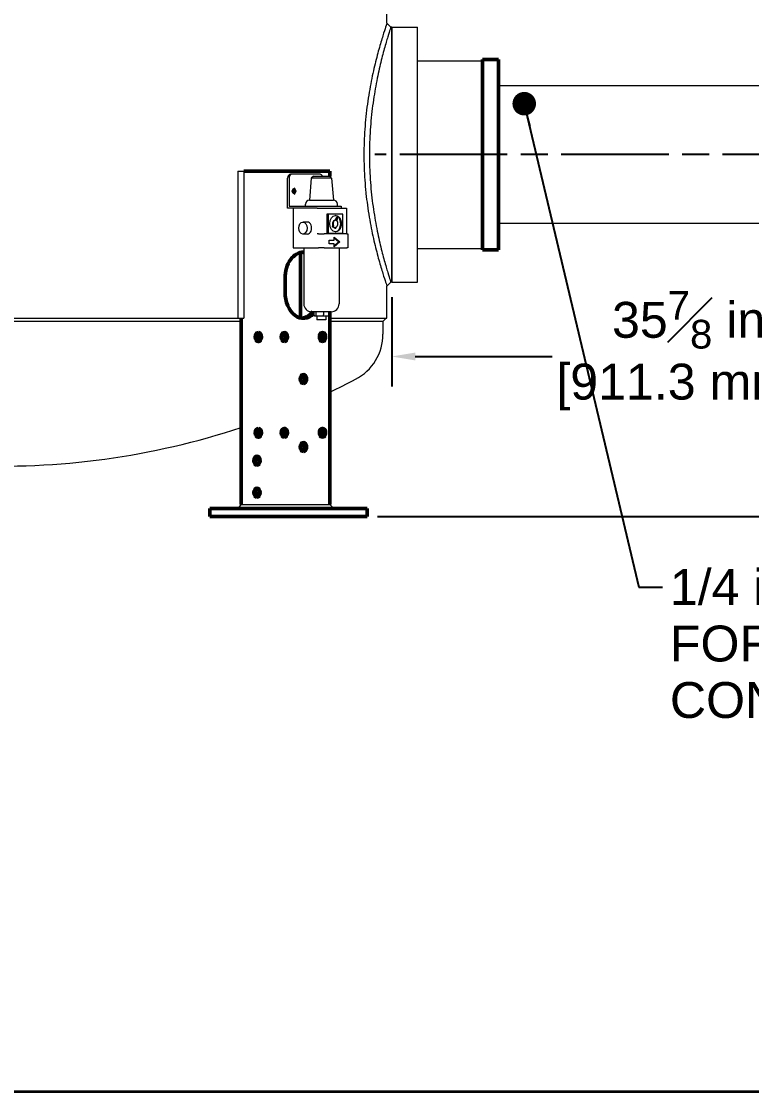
# Model space of a CAD drawing. Header units: inches. Extents: x 19 to 503, y 7 to 322.
# Drawn here: x 104.9 to 150.7, y 7.5 to 74.6 of the extents above; entities that cross this region are included whole.
import ezdxf

# ---------------------------------------------------------------- set-up
doc = ezdxf.new("R2010")
doc.units = ezdxf.units.IN
doc.header["$LTSCALE"] = 15
doc.header["$MEASUREMENT"] = 0
doc.linetypes.add('CHAIN', pattern=[0.7087, 0.4724, -0.0591, 0.1181, -0.0591])
doc.layers.get('0').update_dxf_attribs({"lineweight": 25})
for name, color, linetype, lineweight in [('Border', 7, 'Continuous', 35), ('Centerline (ANSI)', 7, 'Continuous', 25), ('Dimension (ANSI)', 7, 'Continuous', 25), ('Symbol (ANSI)', 7, 'Continuous', 25), ('Visible (ANSI)', 7, 'Continuous', 50)]:
    doc.layers.add(name, color=color, linetype=linetype, lineweight=lineweight)
doc.styles.add('MEMCOR Medium', font='arial.ttf')
doc.dimstyles.new('Default (ANSI)', dxfattribs={"dimscale": 15, "dimtxt": 0.15, "dimasz": 0.098425, "dimexe": 0.125, "dimexo": 0.0625, "dimgap": 0.031496, "dimtad": 0, "dimtih": 1, "dimtoh": 1, "dimdec": 4, "dimrnd": 1e-08, "dimzin": 3, "dimdsep": 46, "dimlunit": 5, "dimtxsty": 'MEMCOR Medium', "dimcen": 0.09, "dimdle": 0.393701, "dimclrd": 256, "dimclre": 256, "dimclrt": 256, "dimadec": 0, "dimazin": 1, "dimtfac": 0.8, "dimtofl": 0, "dimtmove": 0, "dimatfit": 3, "dimfxl": 1, "dimfrac": 1, "dimtolj": 1, "dimtzin": 4, "dimlwd": -1, "dimlwe": -1, "dimarcsym": 0})
doc.dimstyles.new('Default (ANSI)$7', dxfattribs={"dimscale": 15, "dimtxt": 0.15, "dimasz": 0.098425, "dimexe": 0.125, "dimexo": 0.0625, "dimgap": 0.031496, "dimtad": 0, "dimtih": 1, "dimtoh": 1, "dimdec": 4, "dimrnd": 1e-08, "dimzin": 3, "dimdsep": 46, "dimlunit": 5, "dimtxsty": 'MEMCOR Medium', "dimcen": 0.09, "dimdle": 0.393701, "dimclrd": 256, "dimclre": 256, "dimclrt": 256, "dimadec": 0, "dimazin": 1, "dimtfac": 0.8, "dimtofl": 0, "dimtmove": 0, "dimatfit": 3, "dimfxl": 1, "dimfrac": 1, "dimtolj": 1, "dimtzin": 4, "dimlwd": -1, "dimlwe": -1, "dimarcsym": 0})

# ---------------------------------------------------------------- blocks, each defined once
blk = doc.blocks.new('Borders 22x34_D')
at = {"layer": 'Border'}
for q in [(33.5, 0.5), (7.8115, 0.5)]:
    blk.add_line((1.25, 0.5), q, dxfattribs=at)
blk = doc.blocks.new('*D22')
at = {"layer": 'Defpoints', "color": 0, "transparency": 16777216}
for p in [(165.715, 66.244), (176.379, 66.244), (126.259, 43.556)]:
    blk.add_point(p, dxfattribs=at)
at = {"layer": 'Dimension (ANSI)', "transparency": 16777216}
for p, q in [((166.653, 66.244), (178.254, 66.244)), ((176.379, 64.767), (176.379, 59.109)), ((176.379, 45.033), (176.379, 50.69)), ((127.197, 43.556), (178.254, 43.556))]:
    blk.add_line(p, q, dxfattribs=at)
for points in [[(176.133, 64.767), (176.626, 64.767), (176.379, 66.244)], [(176.133, 45.033), (176.626, 45.033), (176.379, 43.556)]]:
    blk.add_solid(points, dxfattribs=at)
at = {"layer": 'Dimension (ANSI)', "transparency": 16777216, "char_height": 2.25, "attachment_point": 5, "style": 'MEMCOR Medium'}
for s, insert in [('\\A1; 22{\\H0.8x;\\S11#16;} in', (176.379, 57.195)), ('\\A1;[576.3 mm]', (176.379, 52.986))]:
    blk.add_mtext(s, dxfattribs=dict(at, insert=insert))
blk = doc.blocks.new('*D32')
at = {"layer": 'Defpoints', "color": 0, "transparency": 16777216}
for p in [(163.965, 59.494), (128.089, 58.244), (163.965, 53.588)]:
    blk.add_point(p, dxfattribs=at)
at = {"layer": 'Dimension (ANSI)', "transparency": 16777216}
for p, q in [((163.965, 58.556), (163.965, 51.713)), ((128.089, 57.306), (128.089, 51.713)), ((129.565, 53.588), (138.152, 53.588)), ((162.488, 53.588), (154.401, 53.588))]:
    blk.add_line(p, q, dxfattribs=at)
for points in [[(129.565, 53.834), (129.565, 53.342), (128.089, 53.588)], [(162.488, 53.834), (162.488, 53.342), (163.965, 53.588)]]:
    blk.add_solid(points, dxfattribs=at)
at = {"layer": 'Dimension (ANSI)', "transparency": 16777216, "char_height": 2.25, "attachment_point": 5, "style": 'MEMCOR Medium'}
for s, insert in [('\\A1; 35{\\H0.8x;\\S7#8;} in', (146.276, 55.888)), ('\\A1;[911.3 mm]', (146.276, 51.674))]:
    blk.add_mtext(s, dxfattribs=dict(at, insert=insert))

msp = doc.modelspace()

# ---------------------------------------------------------------- linework, layer by layer
at = {"layer": 'Centerline (ANSI)', "linetype": 'CHAIN', "ltscale": 0.952448}
msp.add_line((165.71541, 66.2437), (127.02741, 66.2437), dxfattribs=at)
at = {"layer": 'Visible (ANSI)', "linetype": 'Continuous', "lineweight": 18}
for p, q in [((127.78836, 74.48752), (127.78836, 88.77098)), ((128.08866, 74.2437), (128.0324, 74.2437)), ((128.08866, 74.2437), (128.08866, 58.2437)), ((128.08866, 58.2437), (128.08866, 74.2437)), ((128.08866, 74.2437), (129.71366, 74.2437)), ((129.71366, 58.2437), (129.71366, 74.2437)), ((129.71366, 72.1187), (133.77616, 72.1187)), ((159.58966, 70.5562), (134.77616, 70.5562)), ((118.43415, 65.2062), (118.80741, 65.2062)), ((118.43415, 65.2062), (118.43415, 55.9937)), ((118.80741, 65.2062), (118.80741, 55.9937)), ((121.55861, 62.8937), (121.55861, 64.7687)), ((121.64699, 64.7687), (121.64699, 63.0187)), ((121.82377, 65.0187), (121.73538, 65.0187)), ((123.59154, 65.0187), (121.82377, 65.0187)), ((123.04455, 64.76913), (122.92993, 63.3937)), ((123.17993, 64.8937), (123.04455, 64.76913)), ((124.31531, 64.76913), (123.04455, 64.76913)), ((123.17993, 64.8937), (124.17993, 64.8937)), ((124.17993, 64.8937), (124.31531, 64.76913)), ((124.31531, 64.76913), (124.42993, 63.3937)), ((122.67993, 63.0187), (122.67993, 63.1437)), ((122.92993, 63.3937), (124.42993, 63.3937)), ((124.67993, 63.0187), (124.67993, 63.1437)), ((122.3541, 62.8937), (121.55861, 62.8937)), ((121.64699, 63.0187), (122.3541, 63.0187)), ((121.91216, 62.8937), (121.91216, 60.3937)), ((122.3541, 63.0187), (124.91476, 63.0187)), ((123.11718, 62.8937), (122.3541, 62.8937)), ((123.41476, 62.8937), (123.11718, 62.8937)), ((123.41476, 62.8937), (123.76831, 62.8937)), ((123.76831, 62.8937), (124.47542, 62.8937)), ((124.01117, 62.51751), (124.01117, 61.31571)), ((124.09956, 62.51751), (124.01117, 62.51751)), ((125.02806, 62.51751), (124.09956, 62.51751)), ((124.09956, 62.51751), (124.09956, 61.31571)), ((124.47542, 62.8937), (125.18253, 62.8937)), ((124.91476, 63.0187), (124.91476, 62.8937)), ((125.02806, 61.31571), (125.02806, 62.51751)), ((125.18253, 62.8937), (125.25575, 62.8937)), ((125.25575, 62.8937), (125.25575, 61.27351)), ((122.79604, 62.0187), (122.51815, 62.0187)), ((124.36987, 61.72296), (124.39924, 61.78906)), ((124.39924, 61.78906), (124.44343, 61.78906)), ((124.41406, 61.72296), (124.44343, 61.78906)), ((124.51962, 62.12933), (124.56381, 62.12933)), ((124.55045, 62.12933), (124.64277, 62.33709)), ((124.59286, 62.12532), (124.68697, 62.33709)), ((124.64277, 62.33709), (124.68697, 62.33709)), ((124.68697, 62.33709), (124.64763, 62.09324)), ((159.58966, 61.9312), (134.77616, 61.9312)), ((122.79604, 61.2687), (122.51815, 61.2687)), ((123.50315, 61.27351), (123.41476, 61.27351)), ((123.50315, 61.27351), (123.8567, 61.27351)), ((125.27092, 61.27351), (123.8567, 61.27351)), ((124.09956, 61.31571), (124.01117, 61.31571)), ((124.09956, 61.31571), (125.02806, 61.31571)), ((124.36987, 61.72296), (124.41406, 61.72296)), ((124.52868, 61.62993), (124.36987, 61.72296)), ((124.57288, 61.62993), (124.41406, 61.72296)), ((124.4748, 60.88828), (124.4748, 61.07609)), ((124.4748, 61.07609), (124.83372, 60.7687)), ((124.52868, 61.62993), (124.57288, 61.62993)), ((124.58516, 61.70604), (124.57288, 61.62993)), ((125.27092, 61.27351), (125.34414, 61.27351)), ((125.34414, 61.27351), (125.34414, 60.3937)), ((121.91216, 60.3937), (123.50315, 60.3937)), ((122.57215, 60.3937), (122.57215, 56.8937)), ((123.8567, 60.3937), (123.50315, 60.3937)), ((123.8567, 60.3937), (125.27092, 60.3937)), ((124.15895, 60.64912), (124.15895, 60.88828)), ((124.15895, 60.88828), (124.4748, 60.88828)), ((124.4748, 60.64912), (124.15895, 60.64912)), ((124.74533, 60.7687), (124.4748, 61.00039)), ((124.83372, 60.7687), (124.4748, 60.46131)), ((124.4748, 60.53701), (124.74533, 60.7687)), ((124.4748, 60.46131), (124.4748, 60.64912)), ((124.83372, 60.7687), (124.74533, 60.7687)), ((124.7877, 60.3937), (124.7877, 56.8937)), ((125.34414, 60.3937), (125.27092, 60.3937)), ((129.71366, 60.3687), (133.77616, 60.3687)), ((127.78836, 55.9937), (127.78836, 57.99988)), ((128.08866, 58.2437), (128.0324, 58.2437)), ((128.08866, 58.2437), (129.71366, 58.2437)), ((124.2877, 56.3937), (123.07215, 56.3937)), ((123.20477, 56.3937), (123.20477, 56.2062)), ((123.33208, 56.3937), (123.33208, 56.2062)), ((123.80725, 56.3937), (123.80725, 56.2062)), ((124.15509, 56.3937), (124.15509, 56.2062)), ((118.64988, 55.7937), (88.42743, 55.7937)), ((88.64317, 55.9937), (118.43415, 55.9937)), ((118.43415, 55.9937), (118.80741, 55.9937)), ((123.27448, 56.1437), (123.38312, 56.1437)), ((123.38312, 56.1437), (123.78857, 56.1437)), ((123.39868, 56.1437), (123.39868, 55.8937)), ((123.96118, 55.8937), (123.39868, 55.8937)), ((123.78857, 56.1437), (124.08538, 56.1437)), ((123.96118, 56.1437), (123.96118, 55.8937)), ((124.20906, 55.9937), (127.78836, 55.9937)), ((127.53866, 55.7937), (124.20906, 55.7937)), ((127.53866, 55.7937), (127.73866, 55.9937)), ((127.53866, 55.7937), (127.53866, 54.9937)), ((118.4731, 44.0562), (118.64988, 44.3062)), ((118.64988, 44.3062), (120.11788, 44.3062)), ((120.11788, 44.3062), (121.09368, 44.3062)), ((121.09368, 44.3062), (124.00696, 44.3062)), ((124.00696, 44.3062), (124.20906, 44.3062)), ((124.20906, 44.3062), (124.45906, 44.0562))]:
    msp.add_line(p, q, dxfattribs=at)
at = {"layer": 'Visible (ANSI)'}
for p, q in [((133.77616, 60.2757), (133.77616, 72.2117)), ((133.77616, 72.2117), (134.77616, 72.2117)), ((134.77616, 60.2757), (134.77616, 72.2117)), ((118.80741, 65.2062), (120.11788, 65.2062)), ((120.11788, 65.2062), (121.09368, 65.2062)), ((121.09368, 65.2062), (124.00696, 65.2062)), ((124.00696, 65.2062), (124.20906, 65.2062)), ((124.20906, 64.86689), (124.20906, 65.2062)), ((122.36219, 56.00806), (122.36219, 60.10434)), ((133.77616, 60.2757), (134.77616, 60.2757)), ((121.39774, 57.6162), (121.39774, 58.4962)), ((124.20906, 44.3062), (124.20906, 56.3937)), ((118.64988, 44.3062), (118.64988, 55.9937)), ((122.36219, 52.08796), (122.36219, 52.26244)), ((122.36219, 47.82496), (122.36219, 47.99944)), ((116.68896, 44.0562), (116.98186, 44.0562)), ((116.68896, 44.0562), (116.68896, 43.5562)), ((119.10318, 44.0562), (116.98186, 44.0562)), ((119.10318, 44.0562), (120.51739, 44.0562)), ((126.2591, 44.0562), (120.51739, 44.0562)), ((126.2591, 44.0562), (126.55199, 44.0562)), ((126.55199, 44.0562), (126.55199, 43.5562)), ((116.98186, 43.5562), (116.68896, 43.5562)), ((119.10318, 43.5562), (116.98186, 43.5562)), ((120.51739, 43.5562), (119.10318, 43.5562)), ((126.2591, 43.5562), (120.51739, 43.5562)), ((126.55199, 43.5562), (126.2591, 43.5562))]:
    msp.add_line(p, q, dxfattribs=at)
at = {"layer": 'Visible (ANSI)', "linetype": 'Continuous', "lineweight": 18}
for centre, radius, start, end in [((122.92993, 63.1437), 0.25, 90, 180), ((124.42993, 63.1437), 0.25, 0, 90), ((123.07215, 56.8937), 0.5, 180, 270), ((124.2877, 56.8937), 0.5, 270, 0), ((124.34866, 54.98924), 3.19, 297.4655118, 0.0801473), ((103.53866, 95.0237), 48.31, 295.3324653, 297.4655118), ((103.53866, 95.0237), 48.31, 267.3535663, 288.2278705)]:
    msp.add_arc(centre, radius, start, end, dxfattribs=at)
for centre, major_axis, ratio, start_param, end_param in [((121.73538, 64.7687), (0, 0.25), 0.70710678, 0, 1.57079633), ((121.82377, 64.7687), (0, 0.25), 0.70710678, 0, 1.57079633), ((123.59154, 64.7687), (0, 0.25), 0.70710678, 5.23598776, 6.28318531), ((121.86797, 63.9562), (0, 0.15625), 0.70710678, 3.5531095, 5.87166846), ((124.51962, 61.91661), (0, -0.52038), 0.70710678, 0.06008809, 3.08150456), ((122.79604, 61.6437), (0, 0.375), 0.70710678, 3.14159265, 6.28318531), ((124.51962, 61.91661), (0, 0.21272), 0.70710678, 0, 2.21379807), ((124.56381, 61.91661), (0, 0.21272), 0.70710678, 6.08882372, 8.49698338), ((124.56381, 61.91661), (0, -0.21272), 0.70710678, 0.14239642, 2.55055608), ((123.27448, 56.2062), (0.06971, 0), 0.89657547, 3.14159265, 4.71238898), ((123.38312, 56.2062), (0, -0.0625), 0.81649658, 4.71238898, 6.28318531), ((123.78857, 56.2062), (0, -0.0625), 0.29885849, 0, 1.57079633), ((124.08538, 56.2062), (-0.06971, 0), 0.89657547, 1.57079633, 3.14159265)]:
    msp.add_ellipse(centre, major_axis=major_axis, ratio=ratio, start_param=start_param, end_param=end_param, dxfattribs=at)
for centre, major_axis in [((121.95635, 63.9562), (0, -0.15625)), ((124.56381, 61.91661), (0, 0.52038)), ((122.51815, 61.6437), (0, 0.375))]:
    msp.add_ellipse(centre, major_axis=major_axis, ratio=0.70710678, dxfattribs=at)
at = {"layer": 'Visible (ANSI)'}
for centre, major_axis, start_param, end_param in [((121.86797, 63.9562), (0, -0.155), 0.40409356, 2.7374991), ((122.55032, 58.4962), (0, 1.63), 6.26424759, 7.85398163), ((122.37355, 58.4962), (0, 1.63), 6.11001021, 6.20642283), ((122.55032, 57.6162), (0, -1.63), 4.71238898, 6.88702174), ((122.37355, 57.6162), (0, -1.63), 0.07676248, 0.72273425), ((119.89867, 54.8062), (0, -0.28), 3.60436277, 5.82041519), ((121.17712, 54.8062), (0, 0.28), 3.60436277, 5.82041519), ((123.56997, 54.8062), (0, 0.28), 3.60436277, 5.82041519), ((123.43421, 54.8062), (0, -0.28), 0.90964484, 2.23194781), ((122.37355, 52.1752), (0, 0.28), 3.60436277, 5.82041519), ((119.89867, 48.8062), (0, -0.28), 3.60436277, 5.82041519), ((121.17712, 48.8062), (0, 0.28), 3.60436277, 5.82041519), ((123.56997, 48.8062), (0, 0.28), 3.60436277, 5.82041519), ((123.43421, 48.8062), (0, -0.28), 0.90964484, 2.23194781), ((122.37355, 47.9122), (0, 0.28), 3.60436277, 5.82041519), ((119.80883, 47.0522), (0, -0.28), 3.60436277, 5.82041519), ((119.80883, 45.0522), (0, -0.28), 3.60436277, 5.82041519)]:
    msp.add_ellipse(centre, major_axis=major_axis, ratio=0.70710678, start_param=start_param, end_param=end_param, dxfattribs=at)
for centre, major_axis in [((119.7219, 54.8062), (0, 0.28)), ((121.3539, 54.8062), (0, -0.28)), ((123.74675, 54.8062), (0, -0.28)), ((122.55032, 52.1752), (0, -0.28)), ((119.7219, 48.8062), (0, 0.28)), ((121.3539, 48.8062), (0, -0.28)), ((123.74675, 48.8062), (0, -0.28)), ((122.55032, 47.9122), (0, -0.28)), ((119.63205, 47.0522), (0, -0.28)), ((119.63205, 45.0522), (0, -0.28))]:
    msp.add_ellipse(centre, major_axis=major_axis, ratio=0.70710678, dxfattribs=at)
at = {"layer": 'Visible (ANSI)', "linetype": 'Continuous', "lineweight": 18}
for points, knots in [([(127.78836, 74.48752), (127.78836, 74.48752), (127.78412, 74.47507), (127.76668, 74.42355), (127.75348, 74.38447), (127.70066, 74.22646), (127.64756, 74.06621), (127.51397, 73.64423), (127.43347, 73.38217), (127.26007, 72.77833), (127.16734, 72.43651), (126.98723, 71.70923), (126.89338, 71.29823), (126.71597, 70.40216), (126.63258, 69.91708), (126.52798, 69.15648), (126.49647, 68.89727), (126.44169, 68.37197), (126.41844, 68.10587), (126.38116, 67.57162), (126.36714, 67.30343), (126.3486, 66.77003), (126.34409, 66.50481), (126.34409, 66.2437)], [95.47936914, 95.47936914, 95.47936914, 95.47936914, 97.46802122, 97.46802122, 99.4566733, 99.4566733, 103.43397747, 103.43397747, 107.41128164, 107.41128164, 111.3885858, 111.3885858, 115.36789573, 115.36789573, 119.34720566, 119.34720566, 121.33686062, 121.33686062, 123.32651559, 123.32651559, 125.31617055, 125.31617055, 127.30582551, 127.30582551, 127.30582551, 127.30582551]), ([(128.0324, 74.2437), (128.0324, 74.2437), (128.02846, 74.23164), (128.01221, 74.18169), (127.99991, 74.14381), (127.95072, 73.99059), (127.90125, 73.83517), (127.77681, 73.42578), (127.70182, 73.17148), (127.54035, 72.58538), (127.45401, 72.25354), (127.2864, 71.54742), (127.19911, 71.14839), (127.0342, 70.27848), (126.95675, 69.80761), (126.82729, 68.82334), (126.77531, 68.30909), (126.72347, 67.53163), (126.71048, 67.27148), (126.6933, 66.75411), (126.68911, 66.4969), (126.68911, 66.2437)], [-30.86337316, -30.86337316, -30.86337316, -30.86337316, -28.93482291, -28.93482291, -27.00627266, -27.00627266, -23.14917216, -23.14917216, -19.29207167, -19.29207167, -15.43497117, -15.43497117, -11.57622838, -11.57622838, -7.71748558, -7.71748558, -3.85874279, -3.85874279, -1.9293714, -1.9293714, 0, 0, 0, 0]), ([(126.34409, 66.2437), (126.34409, 65.98259), (126.3486, 65.71737), (126.36714, 65.18397), (126.38116, 64.91578), (126.41844, 64.38153), (126.44169, 64.11543), (126.47059, 63.83826), (126.47212, 63.82375), (126.47366, 63.80925)], [127.30582551, 127.30582551, 127.30582551, 127.30582551, 129.29548048, 129.29548048, 131.28513544, 131.28513544, 133.27479041, 133.27479041, 133.38479482, 133.38479482, 133.38479482, 133.38479482]), ([(126.68911, 66.2437), (126.68911, 65.9905), (126.6933, 65.73329), (126.71048, 65.21592), (126.72347, 64.95577), (126.75831, 64.4333), (126.78036, 64.17103), (126.80623, 63.91213)], [0, 0, 0, 0, 1.9293714, 1.9293714, 3.85874279, 3.85874279, 5.81910993, 5.81910993, 5.81910993, 5.81910993]), ([(126.47366, 63.80925), (126.49996, 63.56148), (126.52991, 63.3169), (126.63258, 62.57032), (126.71597, 62.08524), (126.89338, 61.18917), (126.98723, 60.77817), (127.16734, 60.05089), (127.26007, 59.70907), (127.43347, 59.10523), (127.51397, 58.84317), (127.64756, 58.42119), (127.70066, 58.26094), (127.75348, 58.10293), (127.76668, 58.06385), (127.78412, 58.01233), (127.78836, 57.99988), (127.78836, 57.99988)], [6.0789693, 6.0789693, 6.0789693, 6.0789693, 7.95861986, 7.95861986, 11.93792978, 11.93792978, 15.91723971, 15.91723971, 19.89454388, 19.89454388, 23.87184804, 23.87184804, 27.84915221, 27.84915221, 29.8378043, 29.8378043, 31.82645638, 31.82645638, 31.82645638, 31.82645638]), ([(126.80623, 63.91213), (126.83141, 63.66151), (126.86017, 63.41404), (126.95675, 62.67979), (127.0342, 62.20892), (127.19911, 61.33901), (127.2864, 60.93998), (127.45401, 60.23386), (127.54035, 59.90202), (127.70182, 59.31592), (127.77681, 59.06162), (127.90125, 58.65223), (127.95072, 58.49681), (127.99991, 58.34359), (128.01221, 58.30571), (128.02846, 58.25576), (128.0324, 58.2437), (128.0324, 58.2437)], [-117.63438271, -117.63438271, -117.63438271, -117.63438271, -115.73600705, -115.73600705, -111.87726426, -111.87726426, -108.01852147, -108.01852147, -104.16142097, -104.16142097, -100.30432047, -100.30432047, -96.44721998, -96.44721998, -94.51866973, -94.51866973, -92.59011948, -92.59011948, -92.59011948, -92.59011948])]:
    msp.add_open_spline(points, degree=3, knots=knots, dxfattribs=at)
for points in [[(127.78836, 74.48752), (127.8697, 74.40624), (127.95107, 74.32498), (128.0324, 74.2437)], [(128.0324, 58.2437), (127.95107, 58.16242), (127.8697, 58.08116), (127.78836, 57.99988)]]:
    msp.add_open_spline(points, degree=3, dxfattribs=at)

# ---------------------------------------------------------------- block references
at = {"xscale": 15, "yscale": 15, "zscale": 15}
msp.add_blockref('Borders 22x34_D', (0, 0), dxfattribs=at)

# ---------------------------------------------------------------- texts
at = {"layer": 'Symbol (ANSI)', "insert": (145.53726, 40.25959), "char_height": 2.2500001, "width": 54.1543491, "attachment_point": 1, "line_spacing_factor": 0.944221, "style": 'MEMCOR Medium'}
msp.add_mtext('\\fArial|b0|i0;1/4 in [6.35 mm] FPT (FARSIDE) \\P\\fArial|b0|i0;FOR INFLUENT PRESSURE GAUGE \\P\\fArial|b0|i0;CONNECTION (by others)', dxfattribs=at)

# ---------------------------------------------------------------- dimensions: what is measured, and where the dimension line sits
at = {"layer": 'Dimension (ANSI)'}
dim = msp.add_linear_dim(base=(176.37946, 66.2437), p1=(126.2591, 43.5562), p2=(165.71541, 66.2437), angle=90, text=' <> in\\X[576.3 mm]', dimstyle='Default (ANSI)', override={"dimgap": 0.031496, "dimdec": 4, "dimpost": '', "dimtol": 0, "dimlim": 0, "dimtp": 0, "dimtm": 0, "dimtdec": 2, "dimatfit": 1}, dxfattribs=at)
dim.commit()
dim.dimension.update_dxf_attribs({"geometry": '*D22', "text_midpoint": (176.37946, 54.89995), "dimtype": 160})
dim = msp.add_linear_dim(base=(163.96466, 53.58819), p1=(128.08866, 58.2437), p2=(163.96466, 59.4937), text=' <> in\\X[911.3 mm]', dimstyle='Default (ANSI)', override={"dimgap": 0.031496, "dimtih": 0, "dimtoh": 0, "dimdec": 3, "dimpost": '', "dimtol": 0, "dimlim": 0, "dimtp": 0, "dimtm": 0, "dimtdec": 2, "dimatfit": 1}, dxfattribs=at)
dim.commit()
dim.dimension.update_dxf_attribs({"geometry": '*D32', "text_midpoint": (146.27641, 53.58819), "dimtype": 160})

# ---------------------------------------------------------------- leaders
at = {"layer": 'Symbol (ANSI)', "annotation_type": 0, "has_hookline": 1}
for points, override, hookline_direction, text_width in [([(163.96466, 68.87791), (176.04264, 72.49268), (173.33272, 82.95021), (171.85634, 82.95021)], {"dimtad": 0}, 1, 41.31651), ([(136.40126, 69.43939), (143.58844, 39.13459), (145.06482, 39.13459)], {"dimasz": 0.098425, "dimtad": 0, "dimldrblk": 'Dot'}, 0, 52.84124)]:
    msp.add_leader(points, dimstyle='Default (ANSI)$7', override=override, dxfattribs=dict(at, hookline_direction=hookline_direction, text_width=text_width))

doc.saveas('drawing.dxf')
